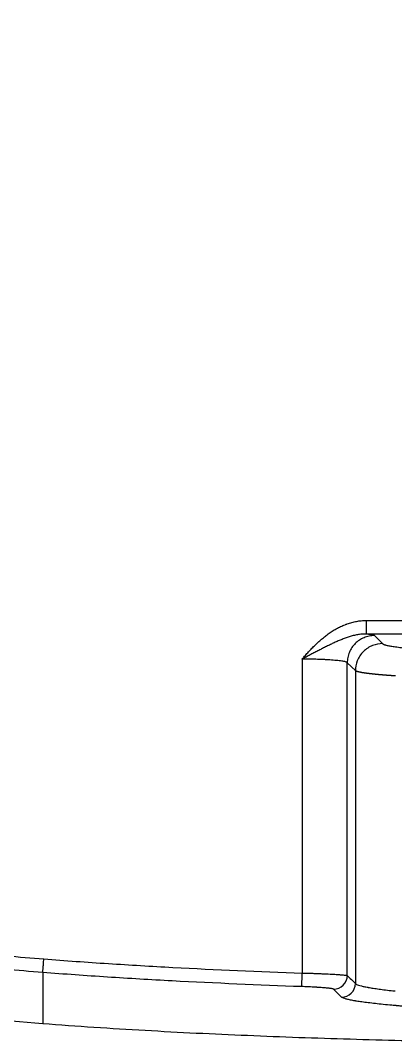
# Model space of a CAD drawing. Header units: millimetres. Extents: x -33000 to 294000, y 0 to 42408.
# Drawn here: x 8552.1 to 8593.6, y 15405.4 to 15518.5 of the extents above; entities that cross this region are included whole.
import ezdxf

# ---------------------------------------------------------------- set-up
doc = ezdxf.new("R2010")
doc.units = ezdxf.units.MM
doc.header["$LTSCALE"] = 50
doc.layers.add('arch', color=8, linetype='Continuous')

msp = doc.modelspace()

# ---------------------------------------------------------------- linework, layer by layer
at = {"layer": 'arch', "linetype": 'Continuous'}
for p, q in [((8589.13, 15446.48), (8588.23, 15447.36)), ((8588.23, 15412.71), (8588.23, 15447.36)), ((8589.13, 15446.48), (8589.13, 15411.83))]:
    msp.add_line(p, q, dxfattribs=at)
for centre, major_axis, ratio, start_param, end_param in [((8583.24, 15412.99), (-0.05, -1.5), 0.00001, 0.049886, 1.570771), ((8586.74, 15412.71), (-1.05, -1.07), 0.997302, 0.748005, 2.347892), ((8587.63, 15411.83), (-1.05, -1.07), 0.997304, 0.748443, 2.347461)]:
    msp.add_ellipse(centre, major_axis=major_axis, ratio=ratio, start_param=start_param, end_param=end_param, dxfattribs=at)
for points, knots in [([(8554.53, 15413.06), (8551.74, 15413.27), (8548.95, 15413.53), (8543.4, 15414.15), (8540.64, 15414.5), (8535.13, 15415.3), (8532.39, 15415.75), (8526.93, 15416.76), (8524.21, 15417.31), (8518.8, 15418.54), (8516.11, 15419.22), (8510.75, 15420.69), (8508.09, 15421.49), (8504.12, 15422.81), (8502.8, 15423.26), (8500.17, 15424.21), (8498.86, 15424.7), (8496.9, 15425.47), (8495.92, 15425.86), (8494.94, 15426.27), (8494.46, 15426.47), (8494.29, 15426.54), (8493.97, 15426.68), (8492.51, 15427.3), (8491.07, 15427.94), (8488.53, 15429.13), (8486.01, 15430.35), (8482.3, 15432.31), (8479.88, 15433.7), (8477.49, 15435.14), (8476.3, 15435.88), (8473.97, 15437.41), (8472.81, 15438.19), (8470.53, 15439.82), (8469.41, 15440.66), (8467.74, 15441.95), (8466.92, 15442.61), (8465.96, 15443.39), (8465.56, 15443.73), (8465.29, 15443.96), (8465.15, 15444.07), (8463.94, 15445.1), (8462.89, 15446.04), (8460.84, 15447.95), (8459.84, 15448.92), (8457.89, 15450.91), (8456.94, 15451.93), (8455.09, 15454), (8454.19, 15455.06), (8452.44, 15457.22), (8451.6, 15458.32), (8449.95, 15460.56), (8449.16, 15461.7), (8448, 15463.44), (8447.63, 15464.03), (8446.88, 15465.21), (8446.52, 15465.81), (8445.8, 15467.02), (8445.45, 15467.62), (8444.75, 15468.85), (8444.41, 15469.46), (8443.99, 15470.24), (8443.91, 15470.39), (8443.74, 15470.71), (8443.66, 15470.86), (8443.41, 15471.33), (8442.92, 15472.27), (8442.44, 15473.21), (8441.51, 15475.1), (8440.91, 15476.36), (8439.74, 15478.91), (8439.19, 15480.19), (8437.57, 15484.06), (8436.57, 15486.66), (8434.71, 15491.92), (8433.84, 15494.56), (8432.23, 15499.9), (8431.48, 15502.59), (8430.09, 15508), (8429.44, 15510.73), (8428.69, 15514.15), (8428.47, 15515.18), (8428.25, 15516.21), (8428.11, 15516.9), (8428.04, 15517.24), (8427.69, 15518.96), (8427.42, 15520.34), (8426.65, 15524.46), (8426.17, 15527.22), (8425.29, 15532.72), (8424.89, 15535.48), (8423.76, 15543.75), (8423.14, 15549.26), (8422.35, 15557.53), (8422.1, 15560.29), (8421.67, 15565.81), (8421.48, 15568.57), (8420.98, 15576.85), (8420.5, 15587.9), (8420.35, 15598.95), (8420.35, 15610.01), (8420.42, 15615.54), (8420.73, 15626.6), (8420.97, 15632.13), (8421.48, 15640.44), (8421.67, 15643.21), (8422.1, 15648.74), (8422.34, 15651.51), (8422.88, 15657.06), (8423.17, 15659.83), (8423.64, 15663.98), (8423.81, 15665.37), (8424.16, 15668.14), (8424.34, 15669.53), (8425.28, 15676.46), (8426.16, 15681.98), (8427.7, 15690.2), (8428.25, 15692.93), (8429.45, 15698.38), (8430.1, 15701.09), (8431.49, 15706.49), (8432.23, 15709.17), (8433.85, 15714.52), (8434.72, 15717.18), (8435.78, 15720.15), (8435.89, 15720.48), (8436.13, 15721.14), (8436.25, 15721.47), (8436.62, 15722.46), (8437.36, 15724.43), (8438.14, 15726.37), (8439.76, 15730.23), (8440.92, 15732.77), (8442.46, 15735.89), (8442.78, 15736.51), (8443.42, 15737.74), (8443.74, 15738.35), (8444.74, 15740.19), (8445.42, 15741.4), (8446.49, 15743.19), (8446.85, 15743.79), (8447.59, 15744.97), (8447.97, 15745.56), (8449.13, 15747.31), (8449.93, 15748.46), (8451.17, 15750.16), (8451.6, 15750.72), (8452.13, 15751.42), (8452.24, 15751.56), (8452.46, 15751.84), (8452.79, 15752.25), (8453.99, 15753.76), (8455.13, 15755.1), (8456.99, 15757.18), (8457.94, 15758.2), (8459.89, 15760.18), (8460.88, 15761.15), (8462.91, 15763.04), (8463.95, 15763.96), (8466.06, 15765.76), (8467.14, 15766.63), (8469.33, 15768.34), (8470.44, 15769.17), (8472.71, 15770.79), (8473.86, 15771.58), (8475.62, 15772.73), (8476.5, 15773.3), (8477.55, 15773.94), (8478, 15774.22), (8478.3, 15774.4), (8478.45, 15774.49), (8479.8, 15775.31), (8481.02, 15776.01), (8483.47, 15777.36), (8485.94, 15778.67), (8488.44, 15779.89), (8492.22, 15781.65), (8494.77, 15782.75), (8499.94, 15784.78), (8502.55, 15785.73), (8507.82, 15787.48), (8510.48, 15788.28), (8514.52, 15789.4), (8515.87, 15789.76), (8517.9, 15790.27), (8518.58, 15790.44), (8519.6, 15790.68), (8519.94, 15790.76), (8520.63, 15790.92), (8522.33, 15791.32), (8524.04, 15791.69), (8526.1, 15792.11), (8526.79, 15792.25), (8528.17, 15792.52), (8528.85, 15792.65), (8532.3, 15793.29), (8535.06, 15793.74), (8540.6, 15794.55), (8543.38, 15794.91), (8547.55, 15795.37), (8548.94, 15795.51), (8551.74, 15795.77), (8553.13, 15795.89), (8554.53, 15796)], [0, 0, 0, 0, 0.015625, 0.015625, 0.03125, 0.03125, 0.046875, 0.046875, 0.0625, 0.0625, 0.078125, 0.078125, 0.09375, 0.09375, 0.101562, 0.101562, 0.109375, 0.109375, 0.113281, 0.115234, 0.115234, 0.116211, 0.116211, 0.117187, 0.125, 0.125, 0.132812, 0.140625, 0.148437, 0.148437, 0.15625, 0.15625, 0.164062, 0.164062, 0.171875, 0.171875, 0.175781, 0.177734, 0.178711, 0.178711, 0.179687, 0.179687, 0.1875, 0.1875, 0.195312, 0.195312, 0.203125, 0.203125, 0.210937, 0.210937, 0.21875, 0.21875, 0.226562, 0.226562, 0.230469, 0.230469, 0.234375, 0.234375, 0.238281, 0.238281, 0.242187, 0.242187, 0.243164, 0.243164, 0.244141, 0.244141, 0.246094, 0.25, 0.25, 0.257812, 0.257812, 0.265625, 0.265625, 0.28125, 0.28125, 0.296875, 0.296875, 0.3125, 0.3125, 0.328125, 0.328125, 0.332031, 0.333984, 0.333984, 0.335937, 0.335937, 0.34375, 0.34375, 0.359375, 0.359375, 0.375, 0.375, 0.40625, 0.40625, 0.421875, 0.421875, 0.4375, 0.4375, 0.46875, 0.5, 0.5, 0.53125, 0.53125, 0.5625, 0.5625, 0.578125, 0.578125, 0.59375, 0.59375, 0.609375, 0.609375, 0.617187, 0.617187, 0.625, 0.625, 0.65625, 0.65625, 0.671875, 0.671875, 0.6875, 0.6875, 0.703125, 0.703125, 0.71875, 0.71875, 0.720703, 0.720703, 0.722656, 0.722656, 0.726562, 0.734375, 0.734375, 0.75, 0.75, 0.753906, 0.753906, 0.757812, 0.757812, 0.765625, 0.765625, 0.769531, 0.769531, 0.773437, 0.773437, 0.78125, 0.78125, 0.785156, 0.785156, 0.786133, 0.786133, 0.787109, 0.789062, 0.796875, 0.796875, 0.804687, 0.804687, 0.8125, 0.8125, 0.820312, 0.820312, 0.828125, 0.828125, 0.835937, 0.835937, 0.84375, 0.84375, 0.847656, 0.849609, 0.850586, 0.850586, 0.851562, 0.851562, 0.859375, 0.859375, 0.867187, 0.875, 0.875, 0.890625, 0.890625, 0.90625, 0.90625, 0.921875, 0.921875, 0.929687, 0.929687, 0.933594, 0.933594, 0.935547, 0.935547, 0.9375, 0.945312, 0.945312, 0.949219, 0.949219, 0.953125, 0.953125, 0.96875, 0.96875, 0.984375, 0.984375, 0.992187, 0.992187, 1, 1, 1, 1]), ([(8554.64, 15794.5), (8551.87, 15794.29), (8549.11, 15794.03), (8543.59, 15793.42), (8540.85, 15793.07), (8535.37, 15792.28), (8532.64, 15791.83), (8527.2, 15790.82), (8524.49, 15790.27), (8519.09, 15789.04), (8516.4, 15788.36), (8512.38, 15787.26), (8511.04, 15786.87), (8509.38, 15786.37), (8509.04, 15786.26), (8508.38, 15786.06), (8507.38, 15785.75), (8506.39, 15785.42), (8503.09, 15784.33), (8500.48, 15783.39), (8495.33, 15781.36), (8492.78, 15780.27), (8489.02, 15778.51), (8486.53, 15777.3), (8484.08, 15776), (8481.65, 15774.65), (8480.44, 15773.96), (8479.1, 15773.14), (8478.95, 15773.05), (8478.65, 15772.87), (8478.2, 15772.6), (8477.17, 15771.96), (8476.29, 15771.39), (8474.55, 15770.25), (8473.41, 15769.47), (8471.17, 15767.86), (8470.06, 15767.03), (8467.89, 15765.34), (8466.83, 15764.47), (8464.74, 15762.68), (8463.71, 15761.76), (8461.7, 15759.89), (8460.72, 15758.92), (8458.8, 15756.95), (8457.86, 15755.94), (8456.02, 15753.86), (8455.12, 15752.8), (8454.03, 15751.44), (8453.81, 15751.17), (8453.49, 15750.76), (8453.38, 15750.62), (8453.17, 15750.34), (8452.63, 15749.65), (8452.11, 15748.95), (8450.88, 15747.26), (8450.1, 15746.11), (8448.58, 15743.79), (8447.85, 15742.62), (8446.45, 15740.24), (8445.78, 15739.04), (8444.48, 15736.61), (8443.85, 15735.38), (8442.02, 15731.66), (8440.89, 15729.15), (8439.29, 15725.31), (8438.53, 15723.37), (8437.8, 15721.42), (8437.5, 15720.6), (8437.44, 15720.44), (8437.32, 15720.11), (8437.14, 15719.62), (8436.97, 15719.13), (8435.93, 15716.18), (8435.08, 15713.54), (8433.49, 15708.24), (8432.75, 15705.57), (8431.39, 15700.22), (8430.75, 15697.53), (8429.58, 15692.13), (8429.03, 15689.42), (8428.02, 15683.98), (8427.32, 15679.89), (8426.59, 15675.09), (8426.24, 15672.69), (8426.1, 15671.66), (8426, 15670.98), (8425.96, 15670.63), (8425.54, 15667.54), (8424.86, 15662.04), (8424.29, 15656.55), (8423.76, 15651.05), (8423.53, 15648.31), (8423.1, 15642.82), (8422.91, 15640.07), (8422.41, 15631.84), (8422.18, 15626.35), (8421.87, 15615.38), (8421.8, 15609.9), (8421.8, 15598.94), (8421.88, 15593.46), (8422.19, 15582.5), (8422.42, 15577.03), (8422.92, 15568.82), (8423.11, 15566.08), (8423.54, 15560.61), (8423.78, 15557.87), (8424.56, 15549.67), (8425.18, 15544.2), (8426.28, 15536.01), (8426.68, 15533.28), (8427.55, 15527.81), (8428.02, 15525.08), (8428.78, 15520.99), (8429.05, 15519.63), (8429.39, 15517.92), (8429.46, 15517.58), (8429.6, 15516.9), (8429.81, 15515.88), (8430.61, 15512.14), (8431.41, 15508.76), (8432.78, 15503.39), (8433.52, 15500.72), (8435.1, 15495.43), (8435.96, 15492.8), (8437.79, 15487.58), (8438.77, 15485), (8440.37, 15481.16), (8441.47, 15478.62), (8442.65, 15476.1), (8443.58, 15474.23), (8444.05, 15473.29), (8444.61, 15472.21), (8444.86, 15471.75), (8445.02, 15471.44), (8445.1, 15471.28), (8445.85, 15469.89), (8446.53, 15468.68), (8447.59, 15466.88), (8447.95, 15466.29), (8448.69, 15465.11), (8449.06, 15464.53), (8450.2, 15462.79), (8450.98, 15461.66), (8452.6, 15459.43), (8453.44, 15458.34), (8455.17, 15456.2), (8456.06, 15455.15), (8457.89, 15453.09), (8458.83, 15452.08), (8460.76, 15450.1), (8461.75, 15449.13), (8463.78, 15447.23), (8464.82, 15446.3), (8466.02, 15445.28), (8466.15, 15445.17), (8466.42, 15444.94), (8466.55, 15444.83), (8466.96, 15444.5), (8467.77, 15443.83), (8468.58, 15443.18), (8470.23, 15441.89), (8471.35, 15441.06), (8473.61, 15439.45), (8474.76, 15438.67), (8477.07, 15437.15), (8478.25, 15436.42), (8480.62, 15435), (8483.02, 15433.62), (8486.69, 15431.67), (8489.19, 15430.46), (8491.72, 15429.29), (8492.99, 15428.72), (8494.43, 15428.1), (8494.59, 15428.03), (8494.91, 15427.9), (8495.08, 15427.83), (8495.56, 15427.63), (8496.53, 15427.23), (8497.5, 15426.84), (8499.44, 15426.08), (8500.74, 15425.59), (8503.35, 15424.65), (8504.66, 15424.2), (8508.6, 15422.9), (8511.24, 15422.11), (8516.55, 15420.65), (8519.22, 15419.98), (8524.58, 15418.77), (8527.28, 15418.22), (8532.69, 15417.22), (8535.41, 15416.77), (8540.87, 15415.98), (8543.61, 15415.63), (8549.11, 15415.02), (8551.87, 15414.77), (8554.64, 15414.55)], [0, 0, 0, 0, 0.015625, 0.015625, 0.03125, 0.03125, 0.046875, 0.046875, 0.0625, 0.0625, 0.078125, 0.078125, 0.085938, 0.085938, 0.087891, 0.087891, 0.089844, 0.09375, 0.09375, 0.109375, 0.109375, 0.125, 0.125, 0.132812, 0.140625, 0.140625, 0.148437, 0.148437, 0.149414, 0.149414, 0.150391, 0.152344, 0.15625, 0.15625, 0.164062, 0.164062, 0.171875, 0.171875, 0.179687, 0.179687, 0.1875, 0.1875, 0.195312, 0.195312, 0.203125, 0.203125, 0.210938, 0.210938, 0.212891, 0.212891, 0.213867, 0.213867, 0.214844, 0.21875, 0.21875, 0.226563, 0.226563, 0.234375, 0.234375, 0.242188, 0.242188, 0.25, 0.25, 0.265625, 0.265625, 0.273438, 0.277344, 0.277344, 0.27832, 0.27832, 0.279297, 0.28125, 0.28125, 0.296875, 0.296875, 0.3125, 0.3125, 0.328125, 0.328125, 0.34375, 0.34375, 0.359375, 0.367188, 0.371094, 0.373047, 0.373047, 0.375, 0.375, 0.390625, 0.40625, 0.40625, 0.421875, 0.421875, 0.4375, 0.4375, 0.46875, 0.46875, 0.5, 0.5, 0.53125, 0.53125, 0.5625, 0.5625, 0.578125, 0.578125, 0.59375, 0.59375, 0.625, 0.625, 0.640625, 0.640625, 0.65625, 0.65625, 0.664063, 0.664063, 0.666016, 0.666016, 0.667969, 0.671875, 0.6875, 0.6875, 0.703125, 0.703125, 0.71875, 0.71875, 0.734375, 0.734375, 0.742188, 0.75, 0.75, 0.753906, 0.755859, 0.756836, 0.756836, 0.757813, 0.757813, 0.765625, 0.765625, 0.769531, 0.769531, 0.773438, 0.773438, 0.78125, 0.78125, 0.789063, 0.789063, 0.796875, 0.796875, 0.804688, 0.804688, 0.8125, 0.8125, 0.820313, 0.820313, 0.821289, 0.821289, 0.822266, 0.822266, 0.824219, 0.828125, 0.828125, 0.835938, 0.835938, 0.84375, 0.84375, 0.851563, 0.851563, 0.859375, 0.867188, 0.875, 0.875, 0.882813, 0.882813, 0.883789, 0.883789, 0.884766, 0.884766, 0.886719, 0.890625, 0.890625, 0.898438, 0.898438, 0.90625, 0.90625, 0.921875, 0.921875, 0.9375, 0.9375, 0.953125, 0.953125, 0.96875, 0.96875, 0.984375, 0.984375, 1, 1, 1, 1]), ([(8583.24, 15447.76), (8583.24, 15447.77), (8583.24, 15447.77), (8583.24, 15447.77), (8583.24, 15447.77), (8583.25, 15447.77), (8583.25, 15447.77), (8583.25, 15447.77), (8583.25, 15447.78), (8583.25, 15447.78), (8583.25, 15447.78), (8583.25, 15447.78), (8583.25, 15447.78), (8583.26, 15447.78), (8583.27, 15447.8), (8583.27, 15447.81), (8583.3, 15447.83), (8583.31, 15447.85), (8583.36, 15447.9), (8583.38, 15447.93), (8583.47, 15448.03), (8583.53, 15448.1), (8583.71, 15448.3), (8583.83, 15448.43), (8584.07, 15448.69), (8584.19, 15448.82), (8584.44, 15449.08), (8584.57, 15449.21), (8584.82, 15449.46), (8584.95, 15449.58), (8585.22, 15449.82), (8585.35, 15449.93), (8585.56, 15450.1), (8585.63, 15450.16), (8585.77, 15450.27), (8585.84, 15450.33), (8586.05, 15450.49), (8586.2, 15450.59), (8586.49, 15450.79), (8586.64, 15450.89), (8586.94, 15451.07), (8587.09, 15451.16), (8587.41, 15451.32), (8587.57, 15451.4), (8587.81, 15451.5), (8587.94, 15451.55), (8588.06, 15451.6), (8588.15, 15451.63), (8588.19, 15451.65), (8588.4, 15451.72), (8588.57, 15451.78), (8588.91, 15451.87), (8589.09, 15451.9), (8589.43, 15451.97), (8589.61, 15451.99), (8589.96, 15452.02), (8590.14, 15452.03), (8590.32, 15452.03)], [0, 0, 0, 0, 0.000977, 0.000977, 0.001465, 0.001587, 0.001587, 0.001617, 0.001617, 0.001648, 0.001709, 0.001953, 0.001953, 0.003906, 0.003906, 0.007812, 0.007812, 0.015625, 0.015625, 0.03125, 0.03125, 0.0625, 0.0625, 0.125, 0.125, 0.1875, 0.1875, 0.25, 0.25, 0.3125, 0.3125, 0.375, 0.375, 0.40625, 0.40625, 0.4375, 0.4375, 0.5, 0.5, 0.5625, 0.5625, 0.625, 0.625, 0.6875, 0.6875, 0.71875, 0.734375, 0.734375, 0.75, 0.75, 0.8125, 0.8125, 0.875, 0.875, 0.9375, 0.9375, 1, 1, 1, 1]), ([(8590.32, 15452.03), (8590.32, 15451.93), (8590.32, 15451.84), (8590.32, 15451.65), (8590.32, 15451.56), (8590.32, 15451.39), (8590.32, 15451.3), (8590.32, 15451.14), (8590.32, 15451.07), (8590.32, 15450.93), (8590.32, 15450.86), (8590.32, 15450.75), (8590.32, 15450.71), (8590.32, 15450.63), (8590.32, 15450.6), (8590.32, 15450.55), (8590.32, 15450.54), (8590.32, 15450.53)], [0, 0, 0, 0, 0.125, 0.125, 0.25, 0.25, 0.375, 0.375, 0.5, 0.5, 0.625, 0.625, 0.75, 0.75, 0.875, 0.875, 1, 1, 1, 1]), ([(8590.32, 15450.53), (8590.16, 15450.53), (8590, 15450.53), (8589.76, 15450.51), (8589.68, 15450.5), (8589.52, 15450.48), (8589.44, 15450.47), (8589.21, 15450.43), (8589.05, 15450.39), (8588.82, 15450.34), (8588.75, 15450.32), (8588.59, 15450.27), (8588.52, 15450.25), (8588.36, 15450.2), (8588.29, 15450.18), (8588.14, 15450.13), (8588.06, 15450.1), (8587.84, 15450.02), (8587.7, 15449.96), (8587.48, 15449.87), (8587.4, 15449.84), (8587.26, 15449.78), (8587.19, 15449.75), (8586.97, 15449.65), (8586.83, 15449.59), (8586.54, 15449.45), (8586.39, 15449.39), (8586.18, 15449.28), (8586.11, 15449.25), (8585.96, 15449.18), (8585.89, 15449.14), (8585.68, 15449.04), (8585.54, 15448.96), (8585.32, 15448.85), (8585.25, 15448.82), (8585.11, 15448.74), (8585.04, 15448.71), (8584.82, 15448.6), (8584.68, 15448.52), (8584.39, 15448.37), (8584.25, 15448.3), (8583.96, 15448.14), (8583.82, 15448.07), (8583.6, 15447.95), (8583.53, 15447.91), (8583.42, 15447.86), (8583.38, 15447.84), (8583.33, 15447.81), (8583.31, 15447.8), (8583.28, 15447.79), (8583.27, 15447.78), (8583.26, 15447.78), (8583.26, 15447.77), (8583.25, 15447.77), (8583.25, 15447.77), (8583.25, 15447.77), (8583.25, 15447.77), (8583.25, 15447.77), (8583.25, 15447.77), (8583.25, 15447.77), (8583.24, 15447.77), (8583.24, 15447.76), (8583.24, 15447.76)], [0, 0, 0, 0, 0.0625, 0.0625, 0.09375, 0.09375, 0.125, 0.125, 0.1875, 0.1875, 0.21875, 0.21875, 0.25, 0.25, 0.28125, 0.28125, 0.3125, 0.3125, 0.375, 0.375, 0.40625, 0.40625, 0.4375, 0.4375, 0.5, 0.5, 0.5625, 0.5625, 0.59375, 0.59375, 0.625, 0.625, 0.6875, 0.6875, 0.71875, 0.71875, 0.75, 0.75, 0.8125, 0.8125, 0.875, 0.875, 0.9375, 0.9375, 0.96875, 0.96875, 0.984375, 0.984375, 0.992188, 0.992188, 0.996094, 0.996094, 0.998047, 0.998047, 0.998169, 0.998169, 0.998291, 0.998291, 0.998535, 0.999023, 0.999023, 1, 1, 1, 1]), ([(8591.23, 15450.36), (8591.23, 15450.36), (8591.23, 15450.36), (8591.23, 15450.36), (8591.23, 15450.37), (8591.22, 15450.37), (8591.22, 15450.37), (8591.22, 15450.37), (8591.21, 15450.37), (8591.21, 15450.38), (8591.2, 15450.38), (8591.2, 15450.38), (8591.19, 15450.38), (8591.19, 15450.39), (8591.18, 15450.39), (8591.18, 15450.39), (8591.17, 15450.39), (8591.17, 15450.39), (8591.16, 15450.4), (8591.16, 15450.4), (8591.15, 15450.4), (8591.14, 15450.4), (8591.14, 15450.4), (8591.13, 15450.41), (8591.12, 15450.41), (8591.12, 15450.41), (8591.11, 15450.41), (8591.1, 15450.42), (8591.09, 15450.42), (8591.09, 15450.42), (8591.08, 15450.42), (8591.07, 15450.42), (8591.06, 15450.43), (8591.05, 15450.43), (8591.04, 15450.43), (8591.04, 15450.43), (8591.03, 15450.43), (8591.02, 15450.44), (8591.01, 15450.44), (8591, 15450.44), (8590.99, 15450.44), (8590.98, 15450.44), (8590.97, 15450.44), (8590.96, 15450.45), (8590.95, 15450.45), (8590.94, 15450.45), (8590.93, 15450.45), (8590.92, 15450.45), (8590.91, 15450.46), (8590.9, 15450.46), (8590.89, 15450.46), (8590.88, 15450.46), (8590.86, 15450.46), (8590.85, 15450.47), (8590.84, 15450.47), (8590.83, 15450.47), (8590.82, 15450.47), (8590.81, 15450.47), (8590.8, 15450.47), (8590.78, 15450.48), (8590.77, 15450.48), (8590.76, 15450.48), (8590.75, 15450.48), (8590.74, 15450.48), (8590.72, 15450.48), (8590.71, 15450.49), (8590.7, 15450.49), (8590.69, 15450.49), (8590.68, 15450.49), (8590.67, 15450.49), (8590.66, 15450.49), (8590.65, 15450.49), (8590.64, 15450.5), (8590.62, 15450.5), (8590.6, 15450.5), (8590.58, 15450.5), (8590.56, 15450.51), (8590.53, 15450.51), (8590.5, 15450.51), (8590.47, 15450.52), (8590.44, 15450.52), (8590.4, 15450.52), (8590.36, 15450.53), (8590.33, 15450.53), (8590.32, 15450.53)], [0, 0, 0, 0, 0.012706, 0.025369, 0.037989, 0.050565, 0.063098, 0.075587, 0.088033, 0.100436, 0.112796, 0.125113, 0.137387, 0.149618, 0.161805, 0.17395, 0.186052, 0.198111, 0.210128, 0.222101, 0.234032, 0.24592, 0.257765, 0.269567, 0.281327, 0.293044, 0.304718, 0.316349, 0.327938, 0.339485, 0.350988, 0.362449, 0.373867, 0.385243, 0.396576, 0.407866, 0.419114, 0.430319, 0.441482, 0.452601, 0.463679, 0.474713, 0.485705, 0.496654, 0.507561, 0.518425, 0.529246, 0.540025, 0.550761, 0.561454, 0.572105, 0.582712, 0.593277, 0.6038, 0.61428, 0.624717, 0.635111, 0.645462, 0.655771, 0.666037, 0.67626, 0.68644, 0.696578, 0.706673, 0.716725, 0.726734, 0.7367, 0.746623, 0.75094, 0.756792, 0.764181, 0.773106, 0.783567, 0.795565, 0.809098, 0.824168, 0.840774, 0.858915, 0.878592, 0.899804, 0.922552, 0.946834, 0.97265, 1, 1, 1, 1]), ([(8591.23, 15450.36), (8591.04, 15450.36), (8590.84, 15450.34), (8590.46, 15450.26), (8590.27, 15450.2), (8589.91, 15450.05), (8589.73, 15449.96), (8589.41, 15449.74), (8589.25, 15449.62), (8588.98, 15449.34), (8588.85, 15449.19), (8588.63, 15448.86), (8588.54, 15448.69), (8588.39, 15448.33), (8588.33, 15448.14), (8588.25, 15447.75), (8588.23, 15447.56), (8588.23, 15447.36)], [0, 0, 0, 0, 0.125, 0.125, 0.25, 0.25, 0.375, 0.375, 0.5, 0.5, 0.625, 0.625, 0.75, 0.75, 0.875, 0.875, 1, 1, 1, 1]), ([(8591.23, 15450.36), (8591.38, 15450.21), (8591.68, 15449.92), (8591.98, 15449.62), (8592.13, 15449.47)], [0, 0, 0, 0, 0.498903, 1, 1, 1, 1]), ([(8592.13, 15449.47), (8592.13, 15449.47), (8592.13, 15449.47), (8592.14, 15449.47), (8592.14, 15449.46), (8592.15, 15449.46), (8592.15, 15449.45), (8592.16, 15449.45), (8592.16, 15449.45), (8592.17, 15449.44), (8592.18, 15449.44), (8592.18, 15449.44), (8592.19, 15449.43), (8592.19, 15449.43), (8592.2, 15449.42), (8592.21, 15449.42), (8592.22, 15449.42), (8592.22, 15449.41), (8592.23, 15449.41), (8592.24, 15449.41), (8592.25, 15449.4), (8592.25, 15449.4), (8592.26, 15449.39), (8592.27, 15449.39), (8592.28, 15449.39), (8592.29, 15449.38), (8592.3, 15449.38), (8592.31, 15449.38), (8592.32, 15449.37), (8592.33, 15449.37), (8592.34, 15449.37), (8592.35, 15449.36), (8592.36, 15449.36), (8592.37, 15449.35), (8592.38, 15449.35), (8592.39, 15449.35), (8592.4, 15449.34), (8592.42, 15449.34), (8592.43, 15449.34), (8592.44, 15449.33), (8592.45, 15449.33), (8592.47, 15449.32), (8592.48, 15449.32), (8592.49, 15449.32), (8592.5, 15449.31), (8592.52, 15449.31), (8592.53, 15449.31), (8592.59, 15449.29), (8592.72, 15449.26), (8592.92, 15449.22), (8593.16, 15449.18), (8593.42, 15449.14), (8593.72, 15449.1), (8594.04, 15449.06), (8594.39, 15449.02), (8594.8, 15448.98), (8595.3, 15448.93), (8595.89, 15448.88), (8596.47, 15448.84), (8597.02, 15448.8), (8597.55, 15448.77), (8598.1, 15448.74), (8598.67, 15448.71), (8599.26, 15448.68), (8599.87, 15448.65), (8600.5, 15448.62), (8600.97, 15448.6), (8601.27, 15448.59), (8601.39, 15448.58), (8601.51, 15448.58), (8601.63, 15448.58), (8601.75, 15448.57), (8601.86, 15448.57), (8601.98, 15448.56), (8602.11, 15448.56), (8602.23, 15448.55), (8602.35, 15448.55), (8602.47, 15448.55), (8602.55, 15448.54), (8602.59, 15448.54)], [0, 0, 0, 0, 0.003412, 0.006821, 0.010227, 0.01363, 0.01703, 0.020427, 0.023821, 0.027212, 0.030601, 0.033986, 0.037369, 0.040748, 0.044125, 0.0475, 0.050871, 0.05424, 0.057607, 0.06097, 0.064332, 0.06769, 0.071047, 0.0744, 0.077752, 0.0811, 0.084447, 0.087791, 0.091133, 0.094473, 0.09781, 0.101145, 0.104478, 0.107809, 0.111138, 0.114465, 0.11779, 0.121112, 0.124433, 0.127752, 0.131069, 0.134384, 0.137697, 0.141009, 0.144318, 0.147626, 0.150933, 0.154237, 0.192347, 0.230438, 0.268563, 0.306777, 0.345068, 0.383323, 0.421594, 0.459933, 0.510938, 0.561875, 0.612871, 0.651116, 0.689316, 0.727523, 0.765792, 0.804097, 0.842347, 0.880594, 0.91889, 0.925666, 0.932438, 0.939206, 0.945971, 0.952733, 0.959492, 0.966248, 0.973002, 0.979754, 0.986504, 0.993252, 1, 1, 1, 1]), ([(8588.23, 15447.36), (8588.22, 15447.38), (8588.2, 15447.4), (8588.14, 15447.43), (8588.09, 15447.44), (8587.99, 15447.47), (8587.92, 15447.48), (8587.78, 15447.51), (8587.7, 15447.52), (8587.53, 15447.55), (8587.43, 15447.56), (8587.24, 15447.58), (8587.13, 15447.59), (8586.91, 15447.61), (8586.79, 15447.62), (8586.56, 15447.64), (8586.44, 15447.65), (8586.19, 15447.67), (8586.06, 15447.68), (8585.8, 15447.69), (8585.67, 15447.7), (8585.41, 15447.71), (8585.27, 15447.72), (8585.01, 15447.73), (8584.88, 15447.73), (8584.48, 15447.74), (8584.22, 15447.75), (8583.72, 15447.76), (8583.48, 15447.76), (8583.24, 15447.76)], [0, 0, 0, 0, 0.0625, 0.0625, 0.125, 0.125, 0.1875, 0.1875, 0.25, 0.25, 0.3125, 0.3125, 0.375, 0.375, 0.4375, 0.4375, 0.5, 0.5, 0.5625, 0.5625, 0.625, 0.625, 0.6875, 0.6875, 0.75, 0.75, 0.875, 0.875, 1, 1, 1, 1]), ([(8593.56, 15445.89), (8593.55, 15445.89), (8593.52, 15445.9), (8593.46, 15445.9), (8593.39, 15445.9), (8593.32, 15445.91), (8593.25, 15445.91), (8593.18, 15445.92), (8593.11, 15445.92), (8593.04, 15445.93), (8592.98, 15445.93), (8592.91, 15445.94), (8592.84, 15445.94), (8592.78, 15445.95), (8592.71, 15445.95), (8592.64, 15445.96), (8592.58, 15445.96), (8592.51, 15445.97), (8592.45, 15445.97), (8592.38, 15445.98), (8592.32, 15445.98), (8592.26, 15445.99), (8592.19, 15445.99), (8592.13, 15446), (8592.07, 15446), (8592.01, 15446.01), (8591.95, 15446.01), (8591.89, 15446.02), (8591.83, 15446.02), (8591.77, 15446.03), (8591.71, 15446.03), (8591.65, 15446.04), (8591.59, 15446.05), (8591.53, 15446.05), (8591.48, 15446.06), (8591.42, 15446.06), (8591.36, 15446.07), (8591.31, 15446.07), (8591.25, 15446.08), (8591.2, 15446.08), (8591.15, 15446.09), (8591.09, 15446.1), (8591.04, 15446.1), (8590.99, 15446.11), (8590.94, 15446.11), (8590.89, 15446.12), (8590.84, 15446.12), (8590.79, 15446.13), (8590.74, 15446.13), (8590.69, 15446.14), (8590.64, 15446.15), (8590.59, 15446.15), (8590.55, 15446.16), (8590.5, 15446.16), (8590.45, 15446.17), (8590.41, 15446.18), (8590.37, 15446.18), (8590.32, 15446.19), (8590.28, 15446.19), (8590.24, 15446.2), (8590.2, 15446.21), (8590.15, 15446.21), (8590.11, 15446.22), (8590.08, 15446.22), (8590.04, 15446.23), (8590, 15446.24), (8589.96, 15446.24), (8589.92, 15446.25), (8589.89, 15446.25), (8589.85, 15446.26), (8589.82, 15446.27), (8589.78, 15446.27), (8589.75, 15446.28), (8589.72, 15446.28), (8589.69, 15446.29), (8589.66, 15446.3), (8589.63, 15446.3), (8589.6, 15446.31), (8589.57, 15446.32), (8589.54, 15446.32), (8589.51, 15446.33), (8589.49, 15446.34), (8589.46, 15446.34), (8589.44, 15446.35), (8589.41, 15446.36), (8589.39, 15446.36), (8589.37, 15446.37), (8589.35, 15446.38), (8589.33, 15446.38), (8589.31, 15446.39), (8589.29, 15446.4), (8589.27, 15446.4), (8589.25, 15446.41), (8589.24, 15446.42), (8589.22, 15446.42), (8589.21, 15446.43), (8589.19, 15446.44), (8589.18, 15446.44), (8589.17, 15446.45), (8589.16, 15446.46), (8589.15, 15446.46), (8589.14, 15446.47), (8589.13, 15446.47), (8589.13, 15446.48)], [0, 0, 0, 0, 0.003521, 0.012494, 0.021487, 0.0305, 0.039533, 0.048586, 0.057659, 0.066752, 0.075865, 0.084999, 0.094152, 0.103325, 0.112518, 0.121732, 0.130965, 0.140219, 0.149492, 0.158786, 0.168099, 0.177433, 0.186786, 0.19616, 0.205554, 0.214967, 0.224401, 0.233855, 0.243329, 0.252823, 0.262337, 0.271871, 0.281425, 0.290999, 0.300593, 0.310207, 0.319841, 0.329495, 0.339169, 0.348863, 0.358578, 0.368312, 0.378066, 0.387841, 0.397635, 0.40745, 0.417284, 0.427139, 0.437013, 0.446908, 0.456823, 0.466757, 0.476712, 0.486687, 0.496682, 0.506697, 0.516732, 0.526786, 0.536861, 0.546956, 0.557072, 0.567207, 0.577362, 0.587537, 0.597732, 0.607947, 0.618183, 0.628438, 0.638713, 0.649009, 0.659324, 0.66966, 0.680015, 0.690391, 0.700786, 0.711202, 0.721638, 0.732094, 0.742569, 0.753065, 0.763581, 0.774117, 0.784673, 0.795249, 0.805845, 0.816461, 0.827097, 0.837753, 0.848429, 0.859125, 0.869842, 0.880578, 0.891334, 0.902111, 0.912907, 0.923724, 0.93456, 0.945417, 0.956293, 0.96719, 0.978107, 0.989043, 1, 1, 1, 1]), ([(8456.49, 15437.7), (8456.64, 15437.58), (8456.78, 15437.46), (8457.38, 15436.98), (8457.83, 15436.62), (8458.51, 15436.08), (8458.74, 15435.9), (8459.2, 15435.54), (8460.35, 15434.66), (8461.51, 15433.81), (8463.4, 15432.49), (8464.35, 15431.84), (8466.28, 15430.59), (8467.25, 15429.98), (8470.19, 15428.21), (8472.19, 15427.1), (8476.24, 15424.99), (8478.31, 15424), (8482.49, 15422.13), (8484.61, 15421.25), (8487.84, 15420.01), (8488.92, 15419.61), (8490.28, 15419.13), (8490.55, 15419.03), (8491.1, 15418.84), (8491.92, 15418.56), (8493.84, 15417.91), (8495.49, 15417.39), (8497.15, 15416.88), (8497.7, 15416.72), (8498.81, 15416.39), (8499.36, 15416.23), (8501.03, 15415.76), (8502.14, 15415.46), (8504.38, 15414.87), (8505.49, 15414.59), (8508.86, 15413.78), (8511.11, 15413.28), (8515.62, 15412.34), (8517.89, 15411.91), (8520.73, 15411.41), (8521.3, 15411.32), (8522.44, 15411.12), (8523.01, 15411.03), (8524.72, 15410.75), (8525.86, 15410.58), (8529.29, 15410.07), (8531.57, 15409.75), (8536.15, 15409.18), (8538.44, 15408.91), (8545.33, 15408.18), (8549.93, 15407.77), (8554.53, 15407.41)], [0, 0, 0, 0, 0.005355, 0.005355, 0.021932, 0.021932, 0.030221, 0.030221, 0.038509, 0.071664, 0.071664, 0.104819, 0.104819, 0.137974, 0.137974, 0.204284, 0.204284, 0.270593, 0.270593, 0.336903, 0.336903, 0.370058, 0.370058, 0.378347, 0.378347, 0.386635, 0.403213, 0.436368, 0.436368, 0.452945, 0.452945, 0.469522, 0.469522, 0.502677, 0.502677, 0.535832, 0.535832, 0.602142, 0.602142, 0.668452, 0.668452, 0.685029, 0.685029, 0.701606, 0.701606, 0.734761, 0.734761, 0.801071, 0.801071, 0.867381, 0.867381, 1, 1, 1, 1]), ([(8554.53, 15413.06), (8554.53, 15413.06), (8554.53, 15413.08), (8554.53, 15413.12), (8554.54, 15413.15), (8554.54, 15413.23), (8554.55, 15413.28), (8554.55, 15413.39), (8554.56, 15413.45), (8554.57, 15413.59), (8554.58, 15413.66), (8554.59, 15413.82), (8554.59, 15413.91), (8554.61, 15414.08), (8554.62, 15414.18), (8554.63, 15414.36), (8554.64, 15414.46), (8554.64, 15414.55)], [0, 0, 0, 0, 0.125, 0.125, 0.25, 0.25, 0.375, 0.375, 0.5, 0.5, 0.625, 0.625, 0.75, 0.75, 0.875, 0.875, 1, 1, 1, 1]), ([(8554.64, 15414.55), (8557.02, 15414.37), (8559.4, 15414.2), (8564.17, 15413.89), (8566.55, 15413.75), (8573.7, 15413.37), (8578.47, 15413.16), (8583.24, 15412.99)], [0, 0, 0, 0, 0.25, 0.25, 0.5, 0.5, 1, 1, 1, 1]), ([(8554.53, 15413.06), (8554.53, 15413.05), (8554.53, 15413.04), (8554.53, 15413.01), (8554.53, 15412.98), (8554.53, 15412.92), (8554.53, 15412.87), (8554.53, 15412.8), (8554.53, 15412.73), (8554.53, 15412.67), (8554.53, 15412.63), (8554.53, 15412.57), (8554.53, 15412.52), (8554.53, 15412.45), (8554.53, 15412.38), (8554.53, 15412.31), (8554.53, 15412.24), (8554.53, 15412.15), (8554.53, 15412.03), (8554.53, 15411.88), (8554.53, 15411.69), (8554.53, 15411.42), (8554.53, 15411.09), (8554.53, 15410.68), (8554.53, 15410.26), (8554.53, 15409.84), (8554.53, 15409.42), (8554.53, 15409.01), (8554.53, 15408.68), (8554.53, 15408.43), (8554.53, 15408.22), (8554.53, 15408.03), (8554.53, 15407.87), (8554.53, 15407.77), (8554.53, 15407.65), (8554.53, 15407.54), (8554.53, 15407.45), (8554.53, 15407.41)], [0, 0, 0, 0, 0.00287, 0.005585, 0.014371, 0.023835, 0.032379, 0.044545, 0.060335, 0.067657, 0.076014, 0.085407, 0.095836, 0.1073, 0.119799, 0.133334, 0.143161, 0.15879, 0.180222, 0.207456, 0.240494, 0.279334, 0.34877, 0.420582, 0.49477, 0.571333, 0.645498, 0.718498, 0.790332, 0.816636, 0.853136, 0.899831, 0.918747, 0.936997, 0.954581, 0.98085, 1, 1, 1, 1]), ([(8583.19, 15411.49), (8578.41, 15411.66), (8573.63, 15411.87), (8566.46, 15412.25), (8564.07, 15412.39), (8559.3, 15412.7), (8556.91, 15412.87), (8554.53, 15413.06)], [0, 0, 0, 0, 0.5, 0.5, 0.75, 0.75, 1, 1, 1, 1]), ([(8583.24, 15412.99), (8583.4, 15412.99), (8583.56, 15412.98), (8583.87, 15412.98), (8584.18, 15412.97), (8584.49, 15412.96), (8584.72, 15412.95), (8584.79, 15412.95), (8584.91, 15412.94), (8584.95, 15412.94), (8585.02, 15412.94), (8585.06, 15412.94), (8585.24, 15412.93), (8585.53, 15412.92), (8585.8, 15412.91), (8586.07, 15412.89), (8586.2, 15412.89), (8586.35, 15412.88), (8586.38, 15412.88), (8586.44, 15412.87), (8586.54, 15412.87), (8586.62, 15412.87), (8586.8, 15412.86), (8587.01, 15412.84), (8587.21, 15412.83), (8587.35, 15412.82), (8587.39, 15412.82), (8587.46, 15412.81), (8587.48, 15412.81), (8587.52, 15412.81), (8587.54, 15412.8), (8587.64, 15412.8), (8587.79, 15412.78), (8587.9, 15412.77), (8588.01, 15412.76), (8588.05, 15412.75), (8588.11, 15412.74), (8588.13, 15412.74), (8588.16, 15412.73), (8588.17, 15412.73), (8588.21, 15412.72), (8588.23, 15412.71), (8588.23, 15412.71)], [0, 0, 0, 0, 0.0625, 0.0625, 0.125, 0.1875, 0.1875, 0.21875, 0.21875, 0.234375, 0.234375, 0.25, 0.25, 0.3125, 0.375, 0.375, 0.4375, 0.4375, 0.453125, 0.453125, 0.46875, 0.5, 0.5, 0.5625, 0.625, 0.625, 0.65625, 0.65625, 0.671875, 0.671875, 0.6875, 0.6875, 0.75, 0.8125, 0.8125, 0.875, 0.875, 0.90625, 0.90625, 0.9375, 0.9375, 1, 1, 1, 1]), ([(8586.69, 15411.21), (8586.68, 15411.22), (8586.67, 15411.22), (8586.64, 15411.24), (8586.6, 15411.25), (8586.53, 15411.26), (8586.48, 15411.27), (8586.46, 15411.27), (8586.43, 15411.28), (8586.42, 15411.28), (8586.39, 15411.28), (8586.34, 15411.29), (8586.22, 15411.31), (8586.04, 15411.33), (8585.9, 15411.34), (8585.81, 15411.35), (8585.79, 15411.35), (8585.76, 15411.35), (8585.7, 15411.36), (8585.64, 15411.36), (8585.52, 15411.37), (8585.35, 15411.38), (8585.17, 15411.4), (8585.03, 15411.41), (8584.99, 15411.41), (8584.91, 15411.41), (8584.89, 15411.41), (8584.84, 15411.42), (8584.72, 15411.42), (8584.49, 15411.44), (8584.18, 15411.45), (8583.96, 15411.46), (8583.8, 15411.47), (8583.74, 15411.47), (8583.63, 15411.48), (8583.58, 15411.48), (8583.41, 15411.49), (8583.3, 15411.49), (8583.19, 15411.49)], [0, 0, 0, 0, 0.0625, 0.0625, 0.125, 0.1875, 0.1875, 0.21875, 0.21875, 0.234375, 0.234375, 0.25, 0.3125, 0.375, 0.4375, 0.4375, 0.453125, 0.453125, 0.46875, 0.5, 0.5, 0.5625, 0.625, 0.625, 0.65625, 0.65625, 0.671875, 0.671875, 0.6875, 0.75, 0.8125, 0.875, 0.875, 0.90625, 0.90625, 0.9375, 0.9375, 1, 1, 1, 1]), ([(8587.58, 15410.33), (8587.53, 15410.38), (8587.48, 15410.43), (8587.22, 15410.69), (8587.01, 15410.9), (8586.76, 15411.14), (8586.73, 15411.17), (8586.69, 15411.21)], [0, 0, 0, 0, 0.175122, 0.175122, 0.875608, 0.875608, 1, 1, 1, 1]), ([(8589.13, 15411.83), (8589.16, 15411.8), (8589.2, 15411.77), (8589.31, 15411.71), (8589.46, 15411.65), (8589.77, 15411.56), (8590.04, 15411.5), (8590.26, 15411.46), (8590.38, 15411.44), (8590.53, 15411.41), (8590.59, 15411.4), (8590.64, 15411.39), (8590.66, 15411.38), (8590.86, 15411.35), (8591.06, 15411.32), (8591.47, 15411.26), (8591.91, 15411.2), (8592.66, 15411.1), (8593.22, 15411.04), (8593.53, 15411.01), (8593.54, 15411.01)], [0, 0, 0, 0, 0.11043, 0.11043, 0.22086, 0.33129, 0.44172, 0.44172, 0.496936, 0.524543, 0.538347, 0.538347, 0.552151, 0.552151, 0.662581, 0.662581, 0.773011, 0.883441, 0.993871, 1, 1, 1, 1]), ([(8600.42, 15408.93), (8599.96, 15408.96), (8599.5, 15408.98), (8598.61, 15409.03), (8597.74, 15409.08), (8596.5, 15409.16), (8595.32, 15409.25), (8594.58, 15409.3), (8594.04, 15409.35), (8593.87, 15409.36), (8593.65, 15409.38), (8593.6, 15409.39), (8593.52, 15409.39), (8593.39, 15409.4), (8593.26, 15409.42), (8592.84, 15409.45), (8592.2, 15409.51), (8591.33, 15409.61), (8590.54, 15409.7), (8590.07, 15409.76), (8589.63, 15409.82), (8589.43, 15409.85), (8589.21, 15409.89), (8589.19, 15409.89), (8589.14, 15409.9), (8589.07, 15409.91), (8588.91, 15409.94), (8588.79, 15409.96), (8588.55, 15410.01), (8588.27, 15410.07), (8587.94, 15410.16), (8587.78, 15410.21), (8587.66, 15410.27), (8587.61, 15410.3), (8587.58, 15410.33)], [0, 0, 0, 0, 0.0625, 0.0625, 0.125, 0.1875, 0.25, 0.3125, 0.3125, 0.34375, 0.34375, 0.351563, 0.351563, 0.359375, 0.375, 0.375, 0.4375, 0.5, 0.5625, 0.625, 0.625, 0.6875, 0.6875, 0.695312, 0.695312, 0.703125, 0.71875, 0.75, 0.75, 0.8125, 0.875, 0.9375, 0.9375, 1, 1, 1, 1]), ([(8554.53, 15407.41), (8556.42, 15407.27), (8558.3, 15407.13), (8562.08, 15406.88), (8565.85, 15406.65), (8569.63, 15406.45), (8573.41, 15406.26), (8575.3, 15406.18), (8579.08, 15406.02), (8580.97, 15405.94), (8584.75, 15405.81), (8586.64, 15405.75), (8592.32, 15405.58), (8596.1, 15405.48), (8599.88, 15405.41)], [0, 0, 0, 0, 0.125, 0.125, 0.25, 0.375, 0.375, 0.5, 0.5, 0.625, 0.625, 0.75, 0.75, 1, 1, 1, 1])]:
    msp.add_open_spline(points, degree=3, knots=knots, dxfattribs=at)
for points in [[(8590.32, 15452.03), (8596.07, 15452.02), (8601.82, 15452.02), (8607.58, 15452.02)], [(8607.58, 15450.52), (8601.82, 15450.52), (8596.07, 15450.53), (8590.32, 15450.53)], [(8592.13, 15449.47), (8591.78, 15449.47), (8591.01, 15449.34), (8589.95, 15448.66), (8589.26, 15447.59), (8589.13, 15446.83), (8589.13, 15446.48)], [(8583.24, 15447.76), (8583.24, 15436.17), (8583.24, 15424.58), (8583.24, 15412.99)], [(8588.23, 15412.71), (8588.53, 15412.41), (8588.83, 15412.12), (8589.13, 15411.83)]]:
    msp.add_open_spline(points, degree=3, dxfattribs=at)

doc.saveas('drawing.dxf')
